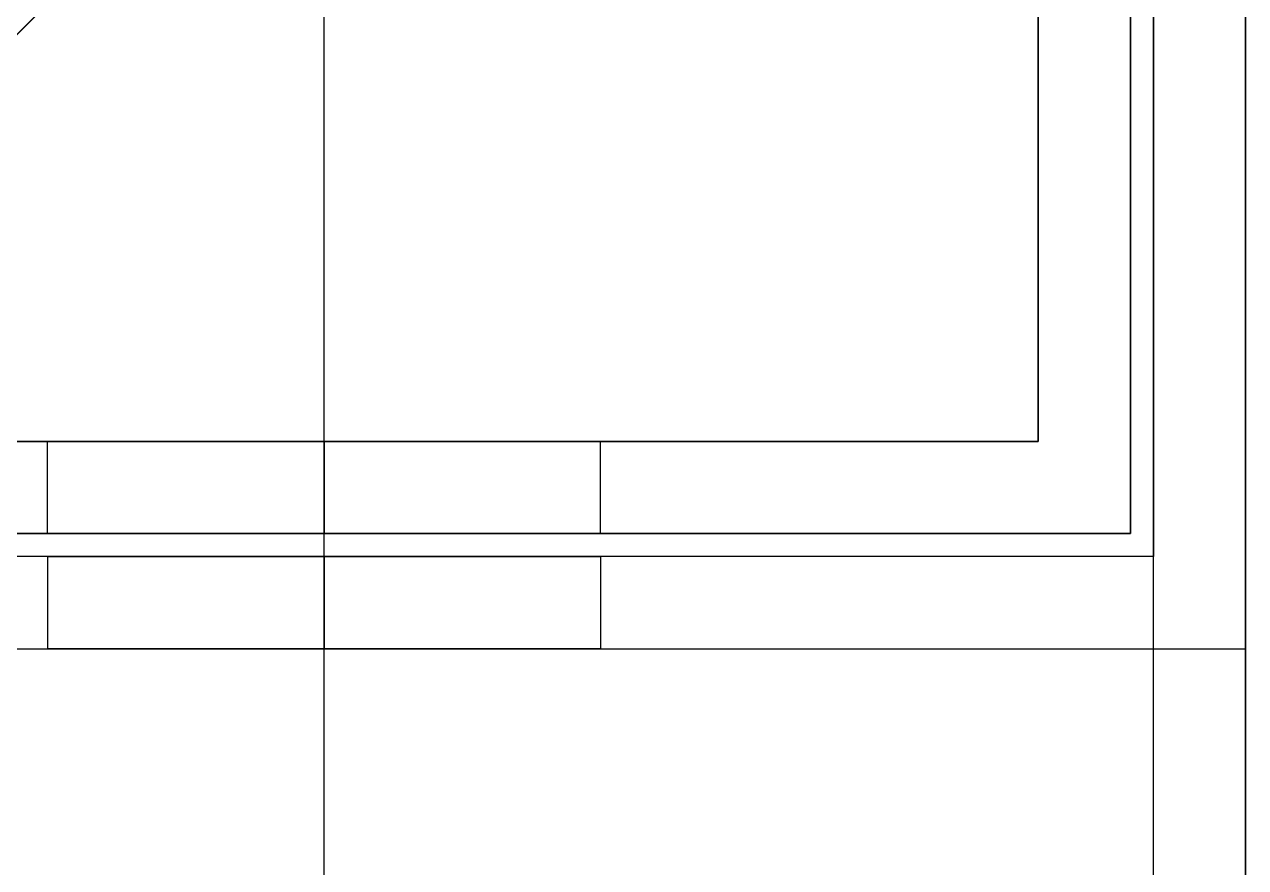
# Model space of a CAD drawing. Header units: millimetres. Extents: x -5956 to -4640, y -5088 to -3772.
# Drawn here: x -4666.61 to -4640.11, y -3816.64 to -3798.34 of the extents above; entities that cross this region are included whole.
import ezdxf

# ---------------------------------------------------------------- set-up
doc = ezdxf.new("R2010")
doc.units = ezdxf.units.MM
doc.header["$MEASUREMENT"] = 0
doc.layers.add('staal', color=5, linetype='Continuous', true_color=0x0000ff)

msp = doc.modelspace()

# ---------------------------------------------------------------- linework, layer by layer
at = {"layer": 'staal'}
for p, q in [((-4640.11, -3771.894, 1621.01), (-4680.11, -3811.894, 1621.01)), ((-4680.11, -3811.894, -424.813), (-4640.11, -3771.894, -384.813)), ((-4640.11, -3771.894, -424.813), (-4680.11, -3811.894, -424.813)), ((-4640.11, -3771.894, -424.813), (-4680.11, -3811.894, -424.813)), ((-4666.11, -3809.394, 1490.51), (-4666.11, -3807.394, 1490.51)), ((-4666.11, -3809.394, 1565.51), (-4666.11, -3807.394, 1565.51)), ((-4666.11, -3809.394, 1791.51), (-4666.11, -3807.394, 1791.51)), ((-4666.11, -3809.394, 1716.51), (-4666.11, -3807.394, 1716.51)), ((-4666.11, -3809.394, -329.313), (-4666.11, -3807.394, -329.313)), ((-4666.11, -3809.394, -254.313), (-4666.11, -3807.394, -254.313)), ((-4660.11, -3807.394, 1621.01), (-4660.11, -3809.394, 1621.01)), ((-4660.11, -3807.394, 1453.01), (-4660.11, -3809.394, 1453.01)), ((-4660.11, -3809.394, 1484.51), (-4660.11, -3807.394, 1484.51)), ((-4660.11, -3809.394, 1496.51), (-4660.11, -3807.394, 1496.51)), ((-4660.11, -3809.394, 1559.51), (-4660.11, -3807.394, 1559.51)), ((-4660.11, -3809.394, 1571.51), (-4660.11, -3807.394, 1571.51)), ((-4660.11, -3807.394, 1661.01), (-4660.11, -3809.394, 1661.01)), ((-4660.11, -3807.394, 1829.01), (-4660.11, -3809.394, 1829.01)), ((-4660.11, -3809.394, 1797.51), (-4660.11, -3807.394, 1797.51)), ((-4660.11, -3809.394, 1785.51), (-4660.11, -3807.394, 1785.51)), ((-4660.11, -3809.394, 1722.51), (-4660.11, -3807.394, 1722.51)), ((-4660.11, -3809.394, 1710.51), (-4660.11, -3807.394, 1710.51)), ((-4660.11, -3807.394, -384.813), (-4660.11, -3809.394, -384.813)), ((-4660.11, -3807.394, -216.813), (-4660.11, -3809.394, -216.813)), ((-4660.11, -3809.394, -323.313), (-4660.11, -3807.394, -323.313)), ((-4660.11, -3809.394, -335.313), (-4660.11, -3807.394, -335.313)), ((-4660.11, -3809.394, -248.313), (-4660.11, -3807.394, -248.313)), ((-4660.11, -3809.394, -260.313), (-4660.11, -3807.394, -260.313)), ((-4654.11, -3809.394, 1490.51), (-4654.11, -3807.394, 1490.51)), ((-4654.11, -3809.394, 1565.51), (-4654.11, -3807.394, 1565.51)), ((-4654.11, -3809.394, 1791.51), (-4654.11, -3807.394, 1791.51)), ((-4654.11, -3809.394, 1716.51), (-4654.11, -3807.394, 1716.51)), ((-4654.11, -3809.394, -329.313), (-4654.11, -3807.394, -329.313)), ((-4654.11, -3809.394, -254.313), (-4654.11, -3807.394, -254.313)), ((-4666.11, -3809.894, 695.5), (-4666.11, -3811.894, 695.5)), ((-4666.11, -3809.894, 770.5), (-4666.11, -3811.894, 770.5)), ((-4666.11, -3809.894, 920.5), (-4666.11, -3811.894, 920.5)), ((-4666.11, -3809.894, 845.5), (-4666.11, -3811.894, 845.5)), ((-4666.11, -3809.894, 1070.5), (-4666.11, -3811.894, 1070.5)), ((-4666.11, -3809.894, 995.5), (-4666.11, -3811.894, 995.5)), ((-4666.11, -3809.894, 1220.5), (-4666.11, -3811.894, 1220.5)), ((-4666.11, -3809.894, 1145.5), (-4666.11, -3811.894, 1145.5)), ((-4666.11, -3809.894, 545.5), (-4666.11, -3811.894, 545.5)), ((-4666.11, -3809.894, 620.5), (-4666.11, -3811.894, 620.5)), ((-4666.11, -3809.894, 395.5), (-4666.11, -3811.894, 395.5)), ((-4666.11, -3809.894, 470.5), (-4666.11, -3811.894, 470.5)), ((-4666.11, -3809.894, 245.5), (-4666.11, -3811.894, 245.5)), ((-4666.11, -3809.894, 320.5), (-4666.11, -3811.894, 320.5)), ((-4666.11, -3809.894, 170.5), (-4666.11, -3811.894, 170.5)), ((-4666.11, -3809.894, 95.5), (-4666.11, -3811.894, 95.5)), ((-4660.11, -3809.894, 40), (-4660.11, -3811.894, 40)), ((-4660.11, -3809.894, 1276), (-4660.11, -3811.894, 1276)), ((-4660.11, -3809.894, 701.5), (-4660.11, -3811.894, 701.5)), ((-4660.11, -3809.894, 689.5), (-4660.11, -3811.894, 689.5)), ((-4660.11, -3809.894, 776.5), (-4660.11, -3811.894, 776.5)), ((-4660.11, -3809.894, 764.5), (-4660.11, -3811.894, 764.5)), ((-4660.11, -3809.894, 926.5), (-4660.11, -3811.894, 926.5)), ((-4660.11, -3809.894, 914.5), (-4660.11, -3811.894, 914.5)), ((-4660.11, -3809.894, 851.5), (-4660.11, -3811.894, 851.5)), ((-4660.11, -3809.894, 839.5), (-4660.11, -3811.894, 839.5)), ((-4660.11, -3809.894, 1076.5), (-4660.11, -3811.894, 1076.5)), ((-4660.11, -3809.894, 1064.5), (-4660.11, -3811.894, 1064.5)), ((-4660.11, -3809.894, 1001.5), (-4660.11, -3811.894, 1001.5)), ((-4660.11, -3809.894, 989.5), (-4660.11, -3811.894, 989.5)), ((-4660.11, -3809.894, 1226.5), (-4660.11, -3811.894, 1226.5)), ((-4660.11, -3809.894, 1214.5), (-4660.11, -3811.894, 1214.5)), ((-4660.11, -3809.894, 1151.5), (-4660.11, -3811.894, 1151.5)), ((-4660.11, -3809.894, 1139.5), (-4660.11, -3811.894, 1139.5)), ((-4660.11, -3809.894, 551.5), (-4660.11, -3811.894, 551.5)), ((-4660.11, -3809.894, 539.5), (-4660.11, -3811.894, 539.5)), ((-4660.11, -3809.894, 626.5), (-4660.11, -3811.894, 626.5)), ((-4660.11, -3809.894, 614.5), (-4660.11, -3811.894, 614.5)), ((-4660.11, -3809.894, 401.5), (-4660.11, -3811.894, 401.5)), ((-4660.11, -3809.894, 389.5), (-4660.11, -3811.894, 389.5)), ((-4660.11, -3809.894, 476.5), (-4660.11, -3811.894, 476.5)), ((-4660.11, -3809.894, 464.5), (-4660.11, -3811.894, 464.5)), ((-4660.11, -3809.894, 251.5), (-4660.11, -3811.894, 251.5)), ((-4660.11, -3809.894, 239.5), (-4660.11, -3811.894, 239.5)), ((-4660.11, -3809.894, 326.5), (-4660.11, -3811.894, 326.5)), ((-4660.11, -3809.894, 314.5), (-4660.11, -3811.894, 314.5)), ((-4660.11, -3809.894, 176.5), (-4660.11, -3811.894, 176.5)), ((-4660.11, -3809.894, 164.5), (-4660.11, -3811.894, 164.5)), ((-4660.11, -3809.894, 101.5), (-4660.11, -3811.894, 101.5)), ((-4660.11, -3809.894, 89.5), (-4660.11, -3811.894, 89.5)), ((-4654.11, -3809.894, 695.5), (-4654.11, -3811.894, 695.5)), ((-4654.11, -3809.894, 770.5), (-4654.11, -3811.894, 770.5)), ((-4654.11, -3809.894, 920.5), (-4654.11, -3811.894, 920.5)), ((-4654.11, -3809.894, 845.5), (-4654.11, -3811.894, 845.5)), ((-4654.11, -3809.894, 1070.5), (-4654.11, -3811.894, 1070.5)), ((-4654.11, -3809.894, 995.5), (-4654.11, -3811.894, 995.5)), ((-4654.11, -3809.894, 1220.5), (-4654.11, -3811.894, 1220.5)), ((-4654.11, -3809.894, 1145.5), (-4654.11, -3811.894, 1145.5)), ((-4654.11, -3809.894, 545.5), (-4654.11, -3811.894, 545.5)), ((-4654.11, -3809.894, 620.5), (-4654.11, -3811.894, 620.5)), ((-4654.11, -3809.894, 395.5), (-4654.11, -3811.894, 395.5)), ((-4654.11, -3809.894, 470.5), (-4654.11, -3811.894, 470.5)), ((-4654.11, -3809.894, 245.5), (-4654.11, -3811.894, 245.5)), ((-4654.11, -3809.894, 320.5), (-4654.11, -3811.894, 320.5)), ((-4654.11, -3809.894, 170.5), (-4654.11, -3811.894, 170.5)), ((-4654.11, -3809.894, 95.5), (-4654.11, -3811.894, 95.5))]:
    msp.add_line(p, q, dxfattribs=at)
msp.add_lwpolyline([(-4640.11, -5087.894), (-5956.11, -5087.894), (-5956.11, -3771.894), (-4640.11, -3771.894)], close=True, dxfattribs=at)
for points in [[(-4640.11, -3771.894, 1621.01), (-4660.11, -3791.894, 1621.01), (-4680.11, -3811.894, 1621.01)], [(-4680.11, -3811.894, 1661.01), (-4660.11, -3791.894, 1661.01), (-4640.11, -3771.894, 1661.01)], [(-4640.11, -3771.894, 1661.01), (-4660.11, -3791.894, 1661.01), (-4680.11, -3811.894, 1661.01)], [(-4640.11, -3771.894, -384.813), (-4660.11, -3791.894, -384.813), (-4680.11, -3811.894, -384.813)], [(-4640.11, -3771.894, -384.813), (-4660.11, -3791.894, -384.813), (-4680.11, -3811.894, -384.813)], [(-4640.11, -5087.894, 1621.01), (-4640.11, -4429.894, 1621.01), (-4640.11, -3771.894, 1621.01)], [(-4640.11, -5087.894, 1661.01), (-4640.11, -4429.894, 1661.01), (-4640.11, -3771.894, 1661.01)], [(-4640.11, -3861.394, 1641.01), (-4640.11, -3816.644, 1641.01), (-4640.11, -3771.894, 1641.01)], [(-4640.11, -5087.894, -424.813), (-4640.11, -4429.894, -424.813), (-4640.11, -3771.894, -424.813)], [(-4640.11, -5087.894, -384.813), (-4640.11, -4429.894, -384.813), (-4640.11, -3771.894, -384.813)], [(-4640.11, -3861.394, -404.813), (-4640.11, -3816.644, -404.813), (-4640.11, -3771.894, -404.813)], [(-4640.11, -3811.894, 40), (-4640.11, -3791.894, 40), (-4640.11, -3771.894, 40)], [(-4640.11, -3811.894, 1276), (-4640.11, -3791.894, 1276), (-4640.11, -3771.894, 1276)], [(-4640.11, -3811.894, 658), (-4640.11, -3791.894, 658), (-4640.11, -3771.894, 658)], [(-4642.11, -3773.894, 1659.01), (-4660.11, -3791.894, 1659.01), (-4678.11, -3809.894, 1659.01)], [(-4678.11, -3809.894, 1623.01), (-4660.11, -3791.894, 1623.01), (-4642.11, -3773.894, 1623.01)], [(-4678.11, -3809.894, 1659.01), (-4660.11, -3791.894, 1659.01), (-4642.11, -3773.894, 1659.01)], [(-4642.11, -3773.894, 1623.01), (-4660.11, -3791.894, 1623.01), (-4678.11, -3809.894, 1623.01)], [(-4678.11, -3809.894, -386.813), (-4660.11, -3791.894, -386.813), (-4642.11, -3773.894, -386.813)], [(-4642.11, -3773.894, -422.813), (-4660.11, -3791.894, -422.813), (-4678.11, -3809.894, -422.813)], [(-4678.11, -3809.894, -386.813), (-4660.11, -3791.894, -386.813), (-4642.11, -3773.894, -386.813)], [(-4642.11, -3773.894, -422.813), (-4660.11, -3791.894, -422.813), (-4678.11, -3809.894, -422.813)], [(-4642.11, -5085.894, 1659.01), (-4642.11, -4429.894, 1659.01), (-4642.11, -3773.894, 1659.01)], [(-4642.11, -5085.894, 1623.01), (-4642.11, -4429.894, 1623.01), (-4642.11, -3773.894, 1623.01)], [(-4642.11, -3861.394, 1641.01), (-4642.11, -3817.644, 1641.01), (-4642.11, -3773.894, 1641.01)], [(-4642.11, -5085.894, -386.813), (-4642.11, -4429.894, -386.813), (-4642.11, -3773.894, -386.813)], [(-4642.11, -5085.894, -422.813), (-4642.11, -4429.894, -422.813), (-4642.11, -3773.894, -422.813)], [(-4642.11, -3861.394, -404.813), (-4642.11, -3817.644, -404.813), (-4642.11, -3773.894, -404.813)], [(-4642.11, -3773.894, 40), (-4642.11, -3791.894, 40), (-4642.11, -3809.894, 40)], [(-4642.11, -3773.894, 1276), (-4642.11, -3791.894, 1276), (-4642.11, -3809.894, 1276)], [(-4642.11, -3773.894, 658), (-4642.11, -3791.894, 658), (-4642.11, -3809.894, 658)], [(-4642.61, -3774.394, 1621.01), (-4642.61, -3791.894, 1621.01), (-4642.61, -3809.394, 1621.01)], [(-4642.61, -3774.394, 1453.01), (-4642.61, -3791.894, 1453.01), (-4642.61, -3809.394, 1453.01)], [(-4642.61, -3774.394, 1537.01), (-4642.61, -3791.894, 1537.01), (-4642.61, -3809.394, 1537.01)], [(-4642.61, -3774.394, 1661.01), (-4642.61, -3791.894, 1661.01), (-4642.61, -3809.394, 1661.01)], [(-4642.61, -3774.394, 1829.01), (-4642.61, -3791.894, 1829.01), (-4642.61, -3809.394, 1829.01)], [(-4642.61, -3774.394, 1745.01), (-4642.61, -3791.894, 1745.01), (-4642.61, -3809.394, 1745.01)], [(-4642.61, -3809.394, -384.813), (-4642.61, -3791.894, -384.813), (-4642.61, -3774.394, -384.813)], [(-4642.61, -3809.394, -216.813), (-4642.61, -3791.894, -216.813), (-4642.61, -3774.394, -216.813)], [(-4642.61, -3809.394, -300.813), (-4642.61, -3791.894, -300.813), (-4642.61, -3774.394, -300.813)], [(-4644.61, -3807.394, 1621.01), (-4644.61, -3791.894, 1621.01), (-4644.61, -3776.394, 1621.01)], [(-4644.61, -3807.394, 1453.01), (-4644.61, -3791.894, 1453.01), (-4644.61, -3776.394, 1453.01)], [(-4644.61, -3807.394, 1537.01), (-4644.61, -3791.894, 1537.01), (-4644.61, -3776.394, 1537.01)], [(-4644.61, -3807.394, 1661.01), (-4644.61, -3791.894, 1661.01), (-4644.61, -3776.394, 1661.01)], [(-4644.61, -3807.394, 1829.01), (-4644.61, -3791.894, 1829.01), (-4644.61, -3776.394, 1829.01)], [(-4644.61, -3807.394, 1745.01), (-4644.61, -3791.894, 1745.01), (-4644.61, -3776.394, 1745.01)], [(-4644.61, -3776.394, -384.813), (-4644.61, -3791.894, -384.813), (-4644.61, -3807.394, -384.813)], [(-4644.61, -3776.394, -216.813), (-4644.61, -3791.894, -216.813), (-4644.61, -3807.394, -216.813)], [(-4644.61, -3776.394, -300.813), (-4644.61, -3791.894, -300.813), (-4644.61, -3807.394, -300.813)], [(-4660.11, -3862.394, 1661.01), (-4660.11, -3827.144, 1661.01), (-4660.11, -3791.894, 1661.01)], [(-4660.11, -3862.394, 1659.01), (-4660.11, -3827.144, 1659.01), (-4660.11, -3791.894, 1659.01)], [(-4660.11, -3862.394, 1623.01), (-4660.11, -3827.144, 1623.01), (-4660.11, -3791.894, 1623.01)], [(-4660.11, -3862.394, 1621.01), (-4660.11, -3827.144, 1621.01), (-4660.11, -3791.894, 1621.01)], [(-4660.11, -3861.394, -384.813), (-4660.11, -3826.644, -384.813), (-4660.11, -3791.894, -384.813)], [(-4660.11, -3861.394, -386.813), (-4660.11, -3826.644, -386.813), (-4660.11, -3791.894, -386.813)], [(-4660.11, -3861.394, -422.813), (-4660.11, -3826.644, -422.813), (-4660.11, -3791.894, -422.813)], [(-4660.11, -3861.394, -424.813), (-4660.11, -3826.644, -424.813), (-4660.11, -3791.894, -424.813)], [(-4675.61, -3807.394, 1621.01), (-4660.11, -3807.394, 1621.01), (-4644.61, -3807.394, 1621.01)], [(-4675.61, -3807.394, 1453.01), (-4660.11, -3807.394, 1453.01), (-4644.61, -3807.394, 1453.01)], [(-4675.61, -3807.394, 1537.01), (-4660.11, -3807.394, 1537.01), (-4644.61, -3807.394, 1537.01)], [(-4675.61, -3807.394, 1661.01), (-4660.11, -3807.394, 1661.01), (-4644.61, -3807.394, 1661.01)], [(-4675.61, -3807.394, 1829.01), (-4660.11, -3807.394, 1829.01), (-4644.61, -3807.394, 1829.01)], [(-4675.61, -3807.394, 1745.01), (-4660.11, -3807.394, 1745.01), (-4644.61, -3807.394, 1745.01)], [(-4644.61, -3807.394, -384.813), (-4660.11, -3807.394, -384.813), (-4675.61, -3807.394, -384.813)], [(-4644.61, -3807.394, -216.813), (-4660.11, -3807.394, -216.813), (-4675.61, -3807.394, -216.813)], [(-4644.61, -3807.394, -300.813), (-4660.11, -3807.394, -300.813), (-4675.61, -3807.394, -300.813)], [(-4660.11, -3807.394, 1621.01), (-4660.11, -3807.394, 1596.26), (-4660.11, -3807.394, 1571.51)], [(-4660.11, -3807.394, 1559.51), (-4660.11, -3807.394, 1528.01), (-4660.11, -3807.394, 1496.51)], [(-4660.11, -3807.394, 1484.51), (-4660.11, -3807.394, 1468.76), (-4660.11, -3807.394, 1453.01)], [(-4660.11, -3807.394, 1661.01), (-4660.11, -3807.394, 1685.76), (-4660.11, -3807.394, 1710.51)], [(-4660.11, -3807.394, 1722.51), (-4660.11, -3807.394, 1754.01), (-4660.11, -3807.394, 1785.51)], [(-4660.11, -3807.394, 1797.51), (-4660.11, -3807.394, 1813.26), (-4660.11, -3807.394, 1829.01)], [(-4660.11, -3807.394, -384.813), (-4660.11, -3807.394, -360.063), (-4660.11, -3807.394, -335.313)], [(-4660.11, -3807.394, -323.313), (-4660.11, -3807.394, -291.813), (-4660.11, -3807.394, -260.313)], [(-4660.11, -3807.394, -248.313), (-4660.11, -3807.394, -232.563), (-4660.11, -3807.394, -216.813)], [(-4644.61, -3807.394, 1621.01), (-4644.61, -3807.394, 1537.01), (-4644.61, -3807.394, 1453.01)], [(-4644.61, -3807.394, 1661.01), (-4644.61, -3807.394, 1745.01), (-4644.61, -3807.394, 1829.01)], [(-4644.61, -3807.394, -384.813), (-4644.61, -3807.394, -300.813), (-4644.61, -3807.394, -216.813)], [(-4642.61, -3809.394, 1621.01), (-4660.11, -3809.394, 1621.01), (-4677.61, -3809.394, 1621.01)], [(-4642.61, -3809.394, 1453.01), (-4660.11, -3809.394, 1453.01), (-4677.61, -3809.394, 1453.01)], [(-4642.61, -3809.394, 1537.01), (-4660.11, -3809.394, 1537.01), (-4677.61, -3809.394, 1537.01)], [(-4642.61, -3809.394, 1661.01), (-4660.11, -3809.394, 1661.01), (-4677.61, -3809.394, 1661.01)], [(-4642.61, -3809.394, 1829.01), (-4660.11, -3809.394, 1829.01), (-4677.61, -3809.394, 1829.01)], [(-4642.61, -3809.394, 1745.01), (-4660.11, -3809.394, 1745.01), (-4677.61, -3809.394, 1745.01)], [(-4677.61, -3809.394, -384.813), (-4660.11, -3809.394, -384.813), (-4642.61, -3809.394, -384.813)], [(-4677.61, -3809.394, -216.813), (-4660.11, -3809.394, -216.813), (-4642.61, -3809.394, -216.813)], [(-4677.61, -3809.394, -300.813), (-4660.11, -3809.394, -300.813), (-4642.61, -3809.394, -300.813)], [(-4660.11, -3809.394, 1621.01), (-4660.11, -3809.394, 1596.26), (-4660.11, -3809.394, 1571.51)], [(-4660.11, -3809.394, 1559.51), (-4660.11, -3809.394, 1528.01), (-4660.11, -3809.394, 1496.51)], [(-4660.11, -3809.394, 1484.51), (-4660.11, -3809.394, 1468.76), (-4660.11, -3809.394, 1453.01)], [(-4660.11, -3809.394, 1661.01), (-4660.11, -3809.394, 1685.76), (-4660.11, -3809.394, 1710.51)], [(-4660.11, -3809.394, 1722.51), (-4660.11, -3809.394, 1754.01), (-4660.11, -3809.394, 1785.51)], [(-4660.11, -3809.394, 1797.51), (-4660.11, -3809.394, 1813.26), (-4660.11, -3809.394, 1829.01)], [(-4660.11, -3809.394, -384.813), (-4660.11, -3809.394, -360.063), (-4660.11, -3809.394, -335.313)], [(-4660.11, -3809.394, -323.313), (-4660.11, -3809.394, -291.813), (-4660.11, -3809.394, -260.313)], [(-4660.11, -3809.394, -248.313), (-4660.11, -3809.394, -232.563), (-4660.11, -3809.394, -216.813)], [(-4642.61, -3809.394, 1621.01), (-4642.61, -3809.394, 1537.01), (-4642.61, -3809.394, 1453.01)], [(-4642.61, -3809.394, 1661.01), (-4642.61, -3809.394, 1745.01), (-4642.61, -3809.394, 1829.01)], [(-4642.61, -3809.394, -384.813), (-4642.61, -3809.394, -300.813), (-4642.61, -3809.394, -216.813)], [(-4642.11, -3809.894, 40), (-4660.11, -3809.894, 40), (-4678.11, -3809.894, 40)], [(-4642.11, -3809.894, 1276), (-4660.11, -3809.894, 1276), (-4678.11, -3809.894, 1276)], [(-4642.11, -3809.894, 658), (-4660.11, -3809.894, 658), (-4678.11, -3809.894, 658)], [(-4660.11, -3809.894, 40), (-4660.11, -3809.894, 64.75), (-4660.11, -3809.894, 89.5)], [(-4660.11, -3809.894, 101.5), (-4660.11, -3809.894, 133), (-4660.11, -3809.894, 164.5)], [(-4660.11, -3809.894, 176.5), (-4660.11, -3809.894, 208), (-4660.11, -3809.894, 239.5)], [(-4660.11, -3809.894, 251.5), (-4660.11, -3809.894, 283), (-4660.11, -3809.894, 314.5)], [(-4660.11, -3809.894, 326.5), (-4660.11, -3809.894, 358), (-4660.11, -3809.894, 389.5)], [(-4660.11, -3809.894, 401.5), (-4660.11, -3809.894, 433), (-4660.11, -3809.894, 464.5)], [(-4660.11, -3809.894, 476.5), (-4660.11, -3809.894, 508), (-4660.11, -3809.894, 539.5)], [(-4660.11, -3809.894, 551.5), (-4660.11, -3809.894, 583), (-4660.11, -3809.894, 614.5)], [(-4660.11, -3809.894, 626.5), (-4660.11, -3809.894, 658), (-4660.11, -3809.894, 689.5)], [(-4660.11, -3809.894, 701.5), (-4660.11, -3809.894, 733), (-4660.11, -3809.894, 764.5)], [(-4660.11, -3809.894, 776.5), (-4660.11, -3809.894, 808), (-4660.11, -3809.894, 839.5)], [(-4660.11, -3809.894, 851.5), (-4660.11, -3809.894, 883), (-4660.11, -3809.894, 914.5)], [(-4660.11, -3809.894, 926.5), (-4660.11, -3809.894, 958), (-4660.11, -3809.894, 989.5)], [(-4660.11, -3809.894, 1001.5), (-4660.11, -3809.894, 1033), (-4660.11, -3809.894, 1064.5)], [(-4660.11, -3809.894, 1076.5), (-4660.11, -3809.894, 1108), (-4660.11, -3809.894, 1139.5)], [(-4660.11, -3809.894, 1151.5), (-4660.11, -3809.894, 1183), (-4660.11, -3809.894, 1214.5)], [(-4660.11, -3809.894, 1226.5), (-4660.11, -3809.894, 1251.25), (-4660.11, -3809.894, 1276)], [(-4642.11, -3809.894, 40), (-4642.11, -3809.894, 658), (-4642.11, -3809.894, 1276)], [(-4680.11, -3811.894, 40), (-4660.11, -3811.894, 40), (-4640.11, -3811.894, 40)], [(-4680.11, -3811.894, 1276), (-4660.11, -3811.894, 1276), (-4640.11, -3811.894, 1276)], [(-4680.11, -3811.894, 658), (-4660.11, -3811.894, 658), (-4640.11, -3811.894, 658)], [(-4660.11, -3811.894, 40), (-4660.11, -3811.894, 64.75), (-4660.11, -3811.894, 89.5)], [(-4660.11, -3811.894, 101.5), (-4660.11, -3811.894, 133), (-4660.11, -3811.894, 164.5)], [(-4660.11, -3811.894, 176.5), (-4660.11, -3811.894, 208), (-4660.11, -3811.894, 239.5)], [(-4660.11, -3811.894, 251.5), (-4660.11, -3811.894, 283), (-4660.11, -3811.894, 314.5)], [(-4660.11, -3811.894, 326.5), (-4660.11, -3811.894, 358), (-4660.11, -3811.894, 389.5)], [(-4660.11, -3811.894, 401.5), (-4660.11, -3811.894, 433), (-4660.11, -3811.894, 464.5)], [(-4660.11, -3811.894, 476.5), (-4660.11, -3811.894, 508), (-4660.11, -3811.894, 539.5)], [(-4660.11, -3811.894, 551.5), (-4660.11, -3811.894, 583), (-4660.11, -3811.894, 614.5)], [(-4660.11, -3811.894, 626.5), (-4660.11, -3811.894, 658), (-4660.11, -3811.894, 689.5)], [(-4660.11, -3811.894, 701.5), (-4660.11, -3811.894, 733), (-4660.11, -3811.894, 764.5)], [(-4660.11, -3811.894, 776.5), (-4660.11, -3811.894, 808), (-4660.11, -3811.894, 839.5)], [(-4660.11, -3811.894, 851.5), (-4660.11, -3811.894, 883), (-4660.11, -3811.894, 914.5)], [(-4660.11, -3811.894, 926.5), (-4660.11, -3811.894, 958), (-4660.11, -3811.894, 989.5)], [(-4660.11, -3811.894, 1001.5), (-4660.11, -3811.894, 1033), (-4660.11, -3811.894, 1064.5)], [(-4660.11, -3811.894, 1076.5), (-4660.11, -3811.894, 1108), (-4660.11, -3811.894, 1139.5)], [(-4660.11, -3811.894, 1151.5), (-4660.11, -3811.894, 1183), (-4660.11, -3811.894, 1214.5)], [(-4660.11, -3811.894, 1226.5), (-4660.11, -3811.894, 1251.25), (-4660.11, -3811.894, 1276)], [(-4640.11, -3811.894, 40), (-4640.11, -3811.894, 658), (-4640.11, -3811.894, 1276)]]:
    msp.add_open_spline(points, degree=2, dxfattribs=at)
for points, weights, knots in [([(-4654.11, -3807.394, 1490.51), (-4654.11, -3807.394, 1496.51), (-4660.11, -3807.394, 1496.51), (-4666.11, -3807.394, 1496.51), (-4666.11, -3807.394, 1490.51), (-4666.11, -3807.394, 1484.51), (-4660.11, -3807.394, 1484.51), (-4654.11, -3807.394, 1484.51), (-4654.11, -3807.394, 1490.51)], [1, 0.707106781187, 1, 0.707106781187, 1, 0.707106781187, 1, 0.707106781187, 1], [-31.415927, -31.415927, -31.415927, -23.561945, -23.561945, -15.707963, -15.707963, -7.853982, -7.853982, 0, 0, 0]), ([(-4654.11, -3807.394, 1565.51), (-4654.11, -3807.394, 1571.51), (-4660.11, -3807.394, 1571.51), (-4666.11, -3807.394, 1571.51), (-4666.11, -3807.394, 1565.51), (-4666.11, -3807.394, 1559.51), (-4660.11, -3807.394, 1559.51), (-4654.11, -3807.394, 1559.51), (-4654.11, -3807.394, 1565.51)], [1, 0.707106781187, 1, 0.707106781187, 1, 0.707106781187, 1, 0.707106781187, 1], [-31.415927, -31.415927, -31.415927, -23.561945, -23.561945, -15.707963, -15.707963, -7.853982, -7.853982, 0, 0, 0]), ([(-4654.11, -3807.394, 1791.51), (-4654.11, -3807.394, 1785.51), (-4660.11, -3807.394, 1785.51), (-4666.11, -3807.394, 1785.51), (-4666.11, -3807.394, 1791.51), (-4666.11, -3807.394, 1797.51), (-4660.11, -3807.394, 1797.51), (-4654.11, -3807.394, 1797.51), (-4654.11, -3807.394, 1791.51)], [1, 0.707106781187, 1, 0.707106781187, 1, 0.707106781187, 1, 0.707106781187, 1], [-31.415927, -31.415927, -31.415927, -23.561945, -23.561945, -15.707963, -15.707963, -7.853982, -7.853982, 0, 0, 0]), ([(-4654.11, -3807.394, 1716.51), (-4654.11, -3807.394, 1710.51), (-4660.11, -3807.394, 1710.51), (-4666.11, -3807.394, 1710.51), (-4666.11, -3807.394, 1716.51), (-4666.11, -3807.394, 1722.51), (-4660.11, -3807.394, 1722.51), (-4654.11, -3807.394, 1722.51), (-4654.11, -3807.394, 1716.51)], [1, 0.707106781187, 1, 0.707106781187, 1, 0.707106781187, 1, 0.707106781187, 1], [-31.415927, -31.415927, -31.415927, -23.561945, -23.561945, -15.707963, -15.707963, -7.853982, -7.853982, 0, 0, 0]), ([(-4666.11, -3807.394, -329.313), (-4666.11, -3807.394, -335.313), (-4660.11, -3807.394, -335.313), (-4654.11, -3807.394, -335.313), (-4654.11, -3807.394, -329.313), (-4654.11, -3807.394, -323.313), (-4660.11, -3807.394, -323.313), (-4666.11, -3807.394, -323.313), (-4666.11, -3807.394, -329.313)], [1, 0.707106781187, 1, 0.707106781187, 1, 0.707106781187, 1, 0.707106781187, 1], [-31.415927, -31.415927, -31.415927, -23.561945, -23.561945, -15.707963, -15.707963, -7.853982, -7.853982, 0, 0, 0]), ([(-4666.11, -3807.394, -254.313), (-4666.11, -3807.394, -260.313), (-4660.11, -3807.394, -260.313), (-4654.11, -3807.394, -260.313), (-4654.11, -3807.394, -254.313), (-4654.11, -3807.394, -248.313), (-4660.11, -3807.394, -248.313), (-4666.11, -3807.394, -248.313), (-4666.11, -3807.394, -254.313)], [1, 0.707106781187, 1, 0.707106781187, 1, 0.707106781187, 1, 0.707106781187, 1], [-31.415927, -31.415927, -31.415927, -23.561945, -23.561945, -15.707963, -15.707963, -7.853982, -7.853982, 0, 0, 0]), ([(-4654.11, -3809.394, 1490.51), (-4654.11, -3809.394, 1484.51), (-4660.11, -3809.394, 1484.51), (-4666.11, -3809.394, 1484.51), (-4666.11, -3809.394, 1490.51), (-4666.11, -3809.394, 1496.51), (-4660.11, -3809.394, 1496.51), (-4654.11, -3809.394, 1496.51), (-4654.11, -3809.394, 1490.51)], [1, 0.707106781187, 1, 0.707106781187, 1, 0.707106781187, 1, 0.707106781187, 1], [0, 0, 0, 7.853982, 7.853982, 15.707963, 15.707963, 23.561945, 23.561945, 31.415927, 31.415927, 31.415927]), ([(-4654.11, -3809.394, 1565.51), (-4654.11, -3809.394, 1559.51), (-4660.11, -3809.394, 1559.51), (-4666.11, -3809.394, 1559.51), (-4666.11, -3809.394, 1565.51), (-4666.11, -3809.394, 1571.51), (-4660.11, -3809.394, 1571.51), (-4654.11, -3809.394, 1571.51), (-4654.11, -3809.394, 1565.51)], [1, 0.707106781187, 1, 0.707106781187, 1, 0.707106781187, 1, 0.707106781187, 1], [0, 0, 0, 7.853982, 7.853982, 15.707963, 15.707963, 23.561945, 23.561945, 31.415927, 31.415927, 31.415927]), ([(-4654.11, -3809.394, 1791.51), (-4654.11, -3809.394, 1797.51), (-4660.11, -3809.394, 1797.51), (-4666.11, -3809.394, 1797.51), (-4666.11, -3809.394, 1791.51), (-4666.11, -3809.394, 1785.51), (-4660.11, -3809.394, 1785.51), (-4654.11, -3809.394, 1785.51), (-4654.11, -3809.394, 1791.51)], [1, 0.707106781187, 1, 0.707106781187, 1, 0.707106781187, 1, 0.707106781187, 1], [0, 0, 0, 7.853982, 7.853982, 15.707963, 15.707963, 23.561945, 23.561945, 31.415927, 31.415927, 31.415927]), ([(-4654.11, -3809.394, 1716.51), (-4654.11, -3809.394, 1722.51), (-4660.11, -3809.394, 1722.51), (-4666.11, -3809.394, 1722.51), (-4666.11, -3809.394, 1716.51), (-4666.11, -3809.394, 1710.51), (-4660.11, -3809.394, 1710.51), (-4654.11, -3809.394, 1710.51), (-4654.11, -3809.394, 1716.51)], [1, 0.707106781187, 1, 0.707106781187, 1, 0.707106781187, 1, 0.707106781187, 1], [0, 0, 0, 7.853982, 7.853982, 15.707963, 15.707963, 23.561945, 23.561945, 31.415927, 31.415927, 31.415927]), ([(-4666.11, -3809.394, -329.313), (-4666.11, -3809.394, -323.313), (-4660.11, -3809.394, -323.313), (-4654.11, -3809.394, -323.313), (-4654.11, -3809.394, -329.313), (-4654.11, -3809.394, -335.313), (-4660.11, -3809.394, -335.313), (-4666.11, -3809.394, -335.313), (-4666.11, -3809.394, -329.313)], [1, 0.707106781187, 1, 0.707106781187, 1, 0.707106781187, 1, 0.707106781187, 1], [0, 0, 0, 7.853982, 7.853982, 15.707963, 15.707963, 23.561945, 23.561945, 31.415927, 31.415927, 31.415927]), ([(-4666.11, -3809.394, -254.313), (-4666.11, -3809.394, -248.313), (-4660.11, -3809.394, -248.313), (-4654.11, -3809.394, -248.313), (-4654.11, -3809.394, -254.313), (-4654.11, -3809.394, -260.313), (-4660.11, -3809.394, -260.313), (-4666.11, -3809.394, -260.313), (-4666.11, -3809.394, -254.313)], [1, 0.707106781187, 1, 0.707106781187, 1, 0.707106781187, 1, 0.707106781187, 1], [0, 0, 0, 7.853982, 7.853982, 15.707963, 15.707963, 23.561945, 23.561945, 31.415927, 31.415927, 31.415927]), ([(-4654.11, -3809.894, 695.5), (-4654.11, -3809.894, 701.5), (-4660.11, -3809.894, 701.5), (-4666.11, -3809.894, 701.5), (-4666.11, -3809.894, 695.5), (-4666.11, -3809.894, 689.5), (-4660.11, -3809.894, 689.5), (-4654.11, -3809.894, 689.5), (-4654.11, -3809.894, 695.5)], [1, 0.707106781187, 1, 0.707106781187, 1, 0.707106781187, 1, 0.707106781187, 1], [0, 0, 0, 7.853982, 7.853982, 15.707963, 15.707963, 23.561945, 23.561945, 31.415927, 31.415927, 31.415927]), ([(-4654.11, -3809.894, 770.5), (-4654.11, -3809.894, 776.5), (-4660.11, -3809.894, 776.5), (-4666.11, -3809.894, 776.5), (-4666.11, -3809.894, 770.5), (-4666.11, -3809.894, 764.5), (-4660.11, -3809.894, 764.5), (-4654.11, -3809.894, 764.5), (-4654.11, -3809.894, 770.5)], [0.999999860338, 0.707106851018, 1, 0.707106781187, 1, 0.707106781187, 1, 0.707106851018, 0.999999860338], [0, 0, 0, 7.853981, 7.853981, 15.707963, 15.707963, 23.561946, 23.561946, 31.415927, 31.415927, 31.415927]), ([(-4654.11, -3809.894, 920.5), (-4654.11, -3809.894, 926.5), (-4660.11, -3809.894, 926.5), (-4666.11, -3809.894, 926.5), (-4666.11, -3809.894, 920.5), (-4666.11, -3809.894, 914.5), (-4660.11, -3809.894, 914.5), (-4654.11, -3809.894, 914.5), (-4654.11, -3809.894, 920.5)], [1, 0.707106781187, 1, 0.707106781187, 1, 0.707106781187, 1, 0.707106781187, 1], [0, 0, 0, 7.853982, 7.853982, 15.707963, 15.707963, 23.561945, 23.561945, 31.415927, 31.415927, 31.415927]), ([(-4654.11, -3809.894, 845.5), (-4654.11, -3809.894, 851.5), (-4660.11, -3809.894, 851.5), (-4666.11, -3809.894, 851.5), (-4666.11, -3809.894, 845.5), (-4666.11, -3809.894, 839.5), (-4660.11, -3809.894, 839.5), (-4654.11, -3809.894, 839.5), (-4654.11, -3809.894, 845.5)], [1, 0.707106781187, 1, 0.707106781187, 1, 0.707106781187, 1, 0.707106781187, 1], [0, 0, 0, 7.853982, 7.853982, 15.707963, 15.707963, 23.561945, 23.561945, 31.415927, 31.415927, 31.415927]), ([(-4654.11, -3809.894, 1070.5), (-4654.11, -3809.894, 1076.5), (-4660.11, -3809.894, 1076.5), (-4666.11, -3809.894, 1076.5), (-4666.11, -3809.894, 1070.5), (-4666.11, -3809.894, 1064.5), (-4660.11, -3809.894, 1064.5), (-4654.11, -3809.894, 1064.5), (-4654.11, -3809.894, 1070.5)], [0.999999860338, 0.707106851018, 1, 0.707106781187, 1, 0.707106781187, 1, 0.707106851018, 0.999999860338], [0, 0, 0, 7.853981, 7.853981, 15.707963, 15.707963, 23.561946, 23.561946, 31.415927, 31.415927, 31.415927]), ([(-4654.11, -3809.894, 995.5), (-4654.11, -3809.894, 1001.5), (-4660.11, -3809.894, 1001.5), (-4666.11, -3809.894, 1001.5), (-4666.11, -3809.894, 995.5), (-4666.11, -3809.894, 989.5), (-4660.11, -3809.894, 989.5), (-4654.11, -3809.894, 989.5), (-4654.11, -3809.894, 995.5)], [0.999999860338, 0.707106851018, 1, 0.707106781187, 1, 0.707106781187, 1, 0.707106851018, 0.999999860338], [0, 0, 0, 7.853981, 7.853981, 15.707963, 15.707963, 23.561946, 23.561946, 31.415927, 31.415927, 31.415927]), ([(-4654.11, -3809.894, 1220.5), (-4654.11, -3809.894, 1226.5), (-4660.11, -3809.894, 1226.5), (-4666.11, -3809.894, 1226.5), (-4666.11, -3809.894, 1220.5), (-4666.11, -3809.894, 1214.5), (-4660.11, -3809.894, 1214.5), (-4654.11, -3809.894, 1214.5), (-4654.11, -3809.894, 1220.5)], [0.999999860338, 0.707106851018, 1, 0.707106781187, 1, 0.707106781187, 1, 0.707106851018, 0.999999860338], [0, 0, 0, 7.853981, 7.853981, 15.707963, 15.707963, 23.561946, 23.561946, 31.415927, 31.415927, 31.415927]), ([(-4654.11, -3809.894, 1145.5), (-4654.11, -3809.894, 1151.5), (-4660.11, -3809.894, 1151.5), (-4666.11, -3809.894, 1151.5), (-4666.11, -3809.894, 1145.5), (-4666.11, -3809.894, 1139.5), (-4660.11, -3809.894, 1139.5), (-4654.11, -3809.894, 1139.5), (-4654.11, -3809.894, 1145.5)], [1, 0.707106781187, 1, 0.707106781187, 1, 0.707106781187, 1, 0.707106781187, 1], [0, 0, 0, 7.853982, 7.853982, 15.707963, 15.707963, 23.561945, 23.561945, 31.415927, 31.415927, 31.415927]), ([(-4654.11, -3809.894, 545.5), (-4654.11, -3809.894, 551.5), (-4660.11, -3809.894, 551.5), (-4666.11, -3809.894, 551.5), (-4666.11, -3809.894, 545.5), (-4666.11, -3809.894, 539.5), (-4660.11, -3809.894, 539.5), (-4654.11, -3809.894, 539.5), (-4654.11, -3809.894, 545.5)], [1, 0.707106781187, 1, 0.707106781187, 1, 0.707106781187, 1, 0.707106781187, 1], [0, 0, 0, 7.853982, 7.853982, 15.707963, 15.707963, 23.561945, 23.561945, 31.415927, 31.415927, 31.415927]), ([(-4654.11, -3809.894, 620.5), (-4654.11, -3809.894, 626.5), (-4660.11, -3809.894, 626.5), (-4666.11, -3809.894, 626.5), (-4666.11, -3809.894, 620.5), (-4666.11, -3809.894, 614.5), (-4660.11, -3809.894, 614.5), (-4654.11, -3809.894, 614.5), (-4654.11, -3809.894, 620.5)], [1, 0.707106781187, 1, 0.707106781187, 1, 0.707106781187, 1, 0.707106781187, 1], [0, 0, 0, 7.853982, 7.853982, 15.707963, 15.707963, 23.561945, 23.561945, 31.415927, 31.415927, 31.415927]), ([(-4654.11, -3809.894, 395.5), (-4654.11, -3809.894, 401.5), (-4660.11, -3809.894, 401.5), (-4666.11, -3809.894, 401.5), (-4666.11, -3809.894, 395.5), (-4666.11, -3809.894, 389.5), (-4660.11, -3809.894, 389.5), (-4654.11, -3809.894, 389.5), (-4654.11, -3809.894, 395.5)], [1, 0.707106781187, 1, 0.707106781187, 1, 0.707106781187, 1, 0.707106781187, 1], [0, 0, 0, 7.853982, 7.853982, 15.707963, 15.707963, 23.561945, 23.561945, 31.415927, 31.415927, 31.415927]), ([(-4654.11, -3809.894, 470.5), (-4654.11, -3809.894, 476.5), (-4660.11, -3809.894, 476.5), (-4666.11, -3809.894, 476.5), (-4666.11, -3809.894, 470.5), (-4666.11, -3809.894, 464.5), (-4660.11, -3809.894, 464.5), (-4654.11, -3809.894, 464.5), (-4654.11, -3809.894, 470.5)], [1, 0.707106781187, 1, 0.707106781187, 1, 0.707106781187, 1, 0.707106781187, 1], [0, 0, 0, 7.853982, 7.853982, 15.707963, 15.707963, 23.561945, 23.561945, 31.415927, 31.415927, 31.415927]), ([(-4654.11, -3809.894, 245.5), (-4654.11, -3809.894, 251.5), (-4660.11, -3809.894, 251.5), (-4666.11, -3809.894, 251.5), (-4666.11, -3809.894, 245.5), (-4666.11, -3809.894, 239.5), (-4660.11, -3809.894, 239.5), (-4654.11, -3809.894, 239.5), (-4654.11, -3809.894, 245.5)], [1, 0.707106781187, 1, 0.707106781187, 1, 0.707106781187, 1, 0.707106781187, 1], [0, 0, 0, 7.853982, 7.853982, 15.707963, 15.707963, 23.561945, 23.561945, 31.415927, 31.415927, 31.415927]), ([(-4654.11, -3809.894, 320.5), (-4654.11, -3809.894, 326.5), (-4660.11, -3809.894, 326.5), (-4666.11, -3809.894, 326.5), (-4666.11, -3809.894, 320.5), (-4666.11, -3809.894, 314.5), (-4660.11, -3809.894, 314.5), (-4654.11, -3809.894, 314.5), (-4654.11, -3809.894, 320.5)], [1, 0.707106781187, 1, 0.707106781187, 1, 0.707106781187, 1, 0.707106781187, 1], [0, 0, 0, 7.853982, 7.853982, 15.707963, 15.707963, 23.561945, 23.561945, 31.415927, 31.415927, 31.415927]), ([(-4654.11, -3809.894, 170.5), (-4654.11, -3809.894, 176.5), (-4660.11, -3809.894, 176.5), (-4666.11, -3809.894, 176.5), (-4666.11, -3809.894, 170.5), (-4666.11, -3809.894, 164.5), (-4660.11, -3809.894, 164.5), (-4654.11, -3809.894, 164.5), (-4654.11, -3809.894, 170.5)], [1, 0.707106781187, 1, 0.707106781187, 1, 0.707106781187, 1, 0.707106781187, 1], [0, 0, 0, 7.853982, 7.853982, 15.707963, 15.707963, 23.561945, 23.561945, 31.415927, 31.415927, 31.415927]), ([(-4654.11, -3809.894, 95.5), (-4654.11, -3809.894, 101.5), (-4660.11, -3809.894, 101.5), (-4666.11, -3809.894, 101.5), (-4666.11, -3809.894, 95.5), (-4666.11, -3809.894, 89.5), (-4660.11, -3809.894, 89.5), (-4654.11, -3809.894, 89.5), (-4654.11, -3809.894, 95.5)], [1, 0.707106781187, 1, 0.707106781187, 1, 0.707106781187, 1, 0.707106781187, 1], [0, 0, 0, 7.853982, 7.853982, 15.707963, 15.707963, 23.561945, 23.561945, 31.415927, 31.415927, 31.415927]), ([(-4654.11, -3811.894, 695.5), (-4654.11, -3811.894, 689.5), (-4660.11, -3811.894, 689.5), (-4666.11, -3811.894, 689.5), (-4666.11, -3811.894, 695.5), (-4666.11, -3811.894, 701.5), (-4660.11, -3811.894, 701.5), (-4654.11, -3811.894, 701.5), (-4654.11, -3811.894, 695.5)], [1, 0.707106781187, 1, 0.707106781187, 1, 0.707106781187, 1, 0.707106781187, 1], [-31.415927, -31.415927, -31.415927, -23.561945, -23.561945, -15.707963, -15.707963, -7.853982, -7.853982, 0, 0, 0]), ([(-4654.11, -3811.894, 770.5), (-4654.11, -3811.894, 764.5), (-4660.11, -3811.894, 764.5), (-4666.11, -3811.894, 764.5), (-4666.11, -3811.894, 770.5), (-4666.11, -3811.894, 776.5), (-4660.11, -3811.894, 776.5), (-4654.11, -3811.894, 776.5), (-4654.11, -3811.894, 770.5)], [1, 0.707106781187, 1, 0.707106781187, 1, 0.707106781187, 1, 0.707106781187, 1], [-31.415927, -31.415927, -31.415927, -23.561945, -23.561945, -15.707963, -15.707963, -7.853982, -7.853982, 0, 0, 0]), ([(-4654.11, -3811.894, 920.5), (-4654.11, -3811.894, 914.5), (-4660.11, -3811.894, 914.5), (-4666.11, -3811.894, 914.5), (-4666.11, -3811.894, 920.5), (-4666.11, -3811.894, 926.5), (-4660.11, -3811.894, 926.5), (-4654.11, -3811.894, 926.5), (-4654.11, -3811.894, 920.5)], [1, 0.707106781187, 1, 0.707106781187, 1, 0.707106781187, 1, 0.707106781187, 1], [-31.415927, -31.415927, -31.415927, -23.561945, -23.561945, -15.707963, -15.707963, -7.853982, -7.853982, 0, 0, 0]), ([(-4654.11, -3811.894, 845.5), (-4654.11, -3811.894, 839.5), (-4660.11, -3811.894, 839.5), (-4666.11, -3811.894, 839.5), (-4666.11, -3811.894, 845.5), (-4666.11, -3811.894, 851.5), (-4660.11, -3811.894, 851.5), (-4654.11, -3811.894, 851.5), (-4654.11, -3811.894, 845.5)], [1, 0.707106781187, 1, 0.707106781187, 1, 0.707106781187, 1, 0.707106851018, 0.999999860338], [-31.415927, -31.415927, -31.415927, -23.561944, -23.561944, -15.707962, -15.707962, -7.85398, -7.85398, 0, 0, 0]), ([(-4654.11, -3811.894, 1070.5), (-4654.11, -3811.894, 1064.5), (-4660.11, -3811.894, 1064.5), (-4666.11, -3811.894, 1064.5), (-4666.11, -3811.894, 1070.5), (-4666.11, -3811.894, 1076.5), (-4660.11, -3811.894, 1076.5), (-4654.11, -3811.894, 1076.5), (-4654.11, -3811.894, 1070.5)], [1, 0.707106781187, 1, 0.707106781187, 1, 0.707106781187, 1, 0.707106781187, 1], [-31.415927, -31.415927, -31.415927, -23.561945, -23.561945, -15.707963, -15.707963, -7.853982, -7.853982, 0, 0, 0]), ([(-4654.11, -3811.894, 995.5), (-4654.11, -3811.894, 989.5), (-4660.11, -3811.894, 989.5), (-4666.11, -3811.894, 989.5), (-4666.11, -3811.894, 995.5), (-4666.11, -3811.894, 1001.5), (-4660.11, -3811.894, 1001.5), (-4654.11, -3811.894, 1001.5), (-4654.11, -3811.894, 995.5)], [1, 0.707106781187, 1, 0.707106781187, 1, 0.707106781187, 1, 0.707106851018, 0.999999860338], [-31.415927, -31.415927, -31.415927, -23.561944, -23.561944, -15.707962, -15.707962, -7.85398, -7.85398, 0, 0, 0]), ([(-4654.11, -3811.894, 1220.5), (-4654.11, -3811.894, 1214.5), (-4660.11, -3811.894, 1214.5), (-4666.11, -3811.894, 1214.5), (-4666.11, -3811.894, 1220.5), (-4666.11, -3811.894, 1226.5), (-4660.11, -3811.894, 1226.5), (-4654.11, -3811.894, 1226.5), (-4654.11, -3811.894, 1220.5)], [1, 0.707106781187, 1, 0.707106781187, 1, 0.707106781187, 1, 0.707106781187, 1], [-31.415927, -31.415927, -31.415927, -23.561945, -23.561945, -15.707963, -15.707963, -7.853982, -7.853982, 0, 0, 0]), ([(-4654.11, -3811.894, 1145.5), (-4654.11, -3811.894, 1139.5), (-4660.11, -3811.894, 1139.5), (-4666.11, -3811.894, 1139.5), (-4666.11, -3811.894, 1145.5), (-4666.11, -3811.894, 1151.5), (-4660.11, -3811.894, 1151.5), (-4654.11, -3811.894, 1151.5), (-4654.11, -3811.894, 1145.5)], [1, 0.707106781187, 1, 0.707106781187, 1, 0.707106781187, 1, 0.707106781187, 1], [-31.415927, -31.415927, -31.415927, -23.561945, -23.561945, -15.707963, -15.707963, -7.853982, -7.853982, 0, 0, 0]), ([(-4654.11, -3811.894, 545.5), (-4654.11, -3811.894, 539.5), (-4660.11, -3811.894, 539.5), (-4666.11, -3811.894, 539.5), (-4666.11, -3811.894, 545.5), (-4666.11, -3811.894, 551.5), (-4660.11, -3811.894, 551.5), (-4654.11, -3811.894, 551.5), (-4654.11, -3811.894, 545.5)], [1, 0.707106781187, 1, 0.707106781187, 1, 0.707106781187, 1, 0.707106781187, 1], [-31.415927, -31.415927, -31.415927, -23.561945, -23.561945, -15.707963, -15.707963, -7.853982, -7.853982, 0, 0, 0]), ([(-4654.11, -3811.894, 620.5), (-4654.11, -3811.894, 614.5), (-4660.11, -3811.894, 614.5), (-4666.11, -3811.894, 614.5), (-4666.11, -3811.894, 620.5), (-4666.11, -3811.894, 626.5), (-4660.11, -3811.894, 626.5), (-4654.11, -3811.894, 626.5), (-4654.11, -3811.894, 620.5)], [1, 0.707106781187, 1, 0.707106781187, 1, 0.707106781187, 1, 0.707106781187, 1], [-31.415927, -31.415927, -31.415927, -23.561945, -23.561945, -15.707963, -15.707963, -7.853982, -7.853982, 0, 0, 0]), ([(-4654.11, -3811.894, 395.5), (-4654.11, -3811.894, 389.5), (-4660.11, -3811.894, 389.5), (-4666.11, -3811.894, 389.5), (-4666.11, -3811.894, 395.5), (-4666.11, -3811.894, 401.5), (-4660.11, -3811.894, 401.5), (-4654.11, -3811.894, 401.5), (-4654.11, -3811.894, 395.5)], [1, 0.707106781187, 1, 0.707106781187, 1, 0.707106781187, 1, 0.707106781187, 1], [-31.415927, -31.415927, -31.415927, -23.561945, -23.561945, -15.707963, -15.707963, -7.853982, -7.853982, 0, 0, 0]), ([(-4654.11, -3811.894, 470.5), (-4654.11, -3811.894, 464.5), (-4660.11, -3811.894, 464.5), (-4666.11, -3811.894, 464.5), (-4666.11, -3811.894, 470.5), (-4666.11, -3811.894, 476.5), (-4660.11, -3811.894, 476.5), (-4654.11, -3811.894, 476.5), (-4654.11, -3811.894, 470.5)], [1, 0.707106781187, 1, 0.707106781187, 1, 0.707106781187, 1, 0.707106781187, 1], [-31.415927, -31.415927, -31.415927, -23.561945, -23.561945, -15.707963, -15.707963, -7.853982, -7.853982, 0, 0, 0]), ([(-4654.11, -3811.894, 245.5), (-4654.11, -3811.894, 239.5), (-4660.11, -3811.894, 239.5), (-4666.11, -3811.894, 239.5), (-4666.11, -3811.894, 245.5), (-4666.11, -3811.894, 251.5), (-4660.11, -3811.894, 251.5), (-4654.11, -3811.894, 251.5), (-4654.11, -3811.894, 245.5)], [1, 0.707106781187, 1, 0.707106781187, 1, 0.707106781187, 1, 0.707106781187, 1], [-31.415927, -31.415927, -31.415927, -23.561945, -23.561945, -15.707963, -15.707963, -7.853982, -7.853982, 0, 0, 0]), ([(-4654.11, -3811.894, 320.5), (-4654.11, -3811.894, 314.5), (-4660.11, -3811.894, 314.5), (-4666.11, -3811.894, 314.5), (-4666.11, -3811.894, 320.5), (-4666.11, -3811.894, 326.5), (-4660.11, -3811.894, 326.5), (-4654.11, -3811.894, 326.5), (-4654.11, -3811.894, 320.5)], [1, 0.707106781187, 1, 0.707106781187, 1, 0.707106781187, 1, 0.707106781187, 1], [-31.415927, -31.415927, -31.415927, -23.561945, -23.561945, -15.707963, -15.707963, -7.853982, -7.853982, 0, 0, 0]), ([(-4654.11, -3811.894, 170.5), (-4654.11, -3811.894, 164.5), (-4660.11, -3811.894, 164.5), (-4666.11, -3811.894, 164.5), (-4666.11, -3811.894, 170.5), (-4666.11, -3811.894, 176.5), (-4660.11, -3811.894, 176.5), (-4654.11, -3811.894, 176.5), (-4654.11, -3811.894, 170.5)], [1, 0.707106781187, 1, 0.707106781187, 1, 0.707106781187, 1, 0.707106781187, 1], [-31.415927, -31.415927, -31.415927, -23.561945, -23.561945, -15.707963, -15.707963, -7.853982, -7.853982, 0, 0, 0]), ([(-4654.11, -3811.894, 95.5), (-4654.11, -3811.894, 89.5), (-4660.11, -3811.894, 89.5), (-4666.11, -3811.894, 89.5), (-4666.11, -3811.894, 95.5), (-4666.11, -3811.894, 101.5), (-4660.11, -3811.894, 101.5), (-4654.11, -3811.894, 101.5), (-4654.11, -3811.894, 95.5)], [1, 0.707106781187, 1, 0.707106781187, 1, 0.707106781187, 1, 0.707106781187, 1], [-31.415927, -31.415927, -31.415927, -23.561945, -23.561945, -15.707963, -15.707963, -7.853982, -7.853982, 0, 0, 0])]:
    msp.add_rational_spline(points, weights, degree=2, knots=knots, dxfattribs=at)

doc.saveas('drawing.dxf')
